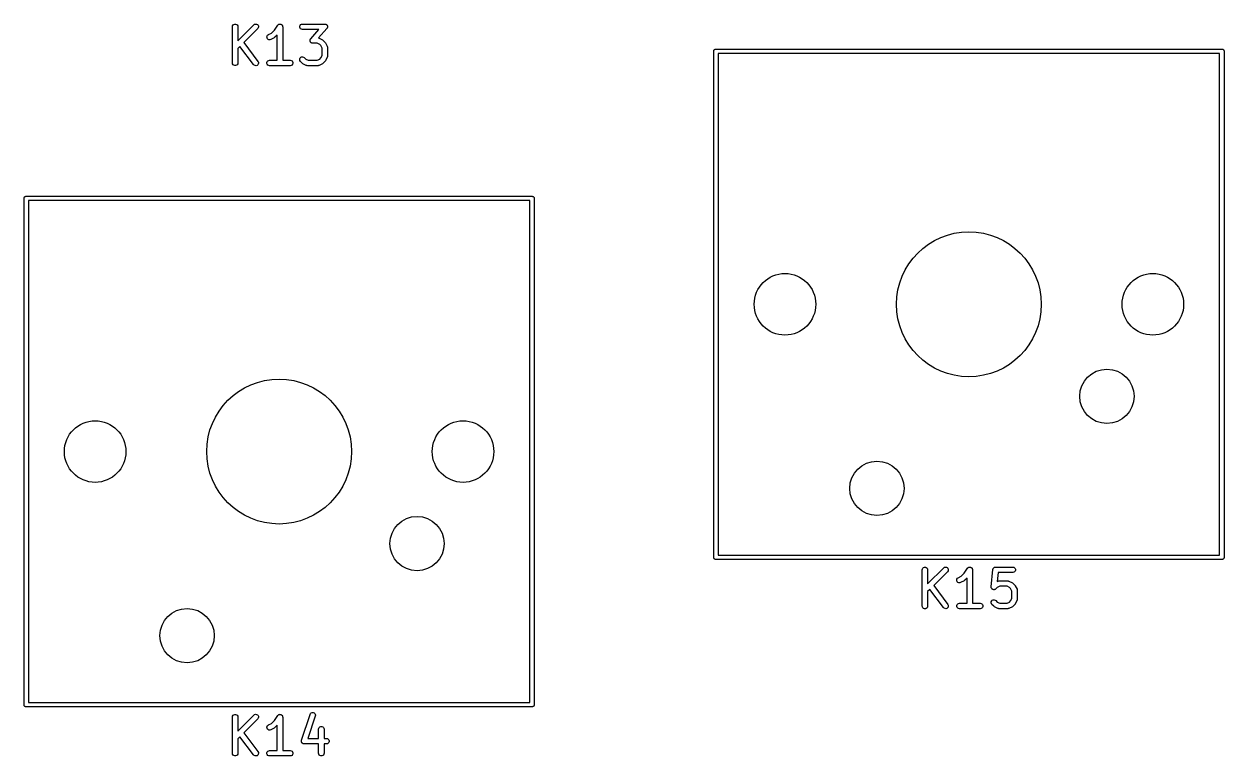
# Model space of a CAD drawing. Extents: x 77 to 205, y -111 to -14.
# Drawn here: x 172.28 to 205.42, y -73.93 to -53.73 of the extents above; entities that cross this region are included whole.
import ezdxf

# ---------------------------------------------------------------- set-up
doc = ezdxf.new("R2010")
doc.units = 0
doc.header["$MEASUREMENT"] = 0
doc.layers.add('BLACK', color=7, linetype='CONTINUOUS')

msp = doc.modelspace()

# ---------------------------------------------------------------- linework, layer by layer
at = {"layer": 'BLACK', "linetype": 'CONTINUOUS'}
for p, q in [((178.035, -53.8084), (178.039, -53.7827)), ((178.035, -54.8084), (178.035, -53.8084)), ((178.039, -53.7827), (178.052, -53.7602)), ((178.052, -53.7602), (178.072, -53.7434)), ((178.072, -53.7434), (178.097, -53.7345)), ((178.097, -53.7345), (178.123, -53.7345)), ((178.123, -53.7345), (178.147, -53.7434)), ((178.147, -53.7434), (178.167, -53.7602)), ((178.167, -53.7602), (178.18, -53.7827)), ((178.18, -53.7827), (178.185, -53.8084)), ((178.185, -54.1987), (178.628, -53.7553)), ((178.185, -53.8084), (178.185, -54.1987)), ((178.734, -53.8614), (178.352, -54.244)), ((178.628, -53.7553), (178.649, -53.7404)), ((178.649, -53.7404), (178.675, -53.7337)), ((178.675, -53.7337), (178.701, -53.7359)), ((178.701, -53.7359), (178.724, -53.7469)), ((178.724, -53.7469), (178.743, -53.7654)), ((178.749, -53.8401), (178.734, -53.8614)), ((178.743, -53.7654), (178.754, -53.789)), ((178.756, -53.8149), (178.749, -53.8401)), ((178.754, -53.789), (178.756, -53.8149)), ((179.029, -54.027), (179.113, -53.9848)), ((179.113, -53.9848), (179.194, -53.9035)), ((179.194, -53.9035), (179.285, -53.7668)), ((179.285, -53.7668), (179.288, -53.7638)), ((179.288, -53.7638), (179.29, -53.7602)), ((179.29, -53.7602), (179.297, -53.7544)), ((179.297, -53.7544), (179.303, -53.7479)), ((179.303, -53.7479), (179.307, -53.7461)), ((179.307, -53.7461), (179.31, -53.7434)), ((179.31, -53.7434), (179.319, -53.7404)), ((179.319, -53.7404), (179.327, -53.7364)), ((179.327, -53.7364), (179.331, -53.7359)), ((179.331, -53.7359), (179.335, -53.7345)), ((179.335, -53.7345), (179.344, -53.7345)), ((179.344, -53.7345), (179.353, -53.7335)), ((179.353, -53.7335), (179.357, -53.7345)), ((179.357, -53.7345), (179.361, -53.7345)), ((179.361, -53.7345), (179.369, -53.7376)), ((179.369, -53.7376), (179.378, -53.7397)), ((179.378, -53.7397), (179.381, -53.742)), ((179.381, -53.742), (179.385, -53.7434)), ((179.385, -53.7434), (179.392, -53.7492)), ((179.392, -53.7492), (179.4, -53.7541)), ((179.4, -53.7541), (179.402, -53.7575)), ((179.402, -53.7575), (179.405, -53.7602)), ((179.405, -53.7602), (179.41, -53.7679)), ((179.41, -53.7679), (179.415, -53.7751)), ((179.415, -53.7751), (179.416, -53.7791)), ((179.416, -53.7791), (179.418, -53.7827)), ((179.418, -53.7827), (179.42, -53.7915)), ((179.42, -53.7915), (179.422, -53.8001)), ((179.422, -53.8001), (179.422, -53.8043)), ((179.422, -53.8043), (179.423, -53.8084)), ((179.423, -53.8084), (179.423, -54.7334)), ((179.893, -53.7954), (179.902, -53.7709)), ((179.893, -53.8214), (179.893, -53.7954)), ((179.902, -53.8459), (179.893, -53.8214)), ((179.902, -53.7709), (179.919, -53.7509)), ((179.919, -53.8658), (179.902, -53.8459)), ((179.919, -53.7509), (179.941, -53.7379)), ((179.941, -53.8789), (179.919, -53.8658)), ((179.941, -53.7379), (179.967, -53.7334)), ((179.967, -53.8834), (179.941, -53.8789)), ((179.967, -53.7334), (180.586, -53.7334)), ((180.421, -53.8834), (179.967, -53.8834)), ((180.196, -54.1399), (180.421, -53.8834)), ((180.642, -53.8578), (180.415, -54.1178)), ((180.586, -53.7334), (180.593, -53.7347)), ((180.593, -53.7347), (180.6, -53.7348)), ((180.6, -53.7348), (180.606, -53.7369)), ((180.606, -53.7369), (180.612, -53.7379)), ((180.612, -53.7379), (180.618, -53.7416)), ((180.618, -53.7416), (180.625, -53.7442)), ((180.625, -53.7442), (180.629, -53.748)), ((180.629, -53.748), (180.634, -53.7509)), ((180.634, -53.7509), (180.639, -53.7565)), ((180.639, -53.7565), (180.644, -53.7614)), ((180.646, -53.8515), (180.642, -53.8578)), ((180.644, -53.7614), (180.647, -53.7664)), ((180.651, -53.8459), (180.646, -53.8515)), ((180.647, -53.7664), (180.651, -53.7709)), ((180.651, -53.7709), (180.653, -53.7778)), ((180.653, -53.8404), (180.651, -53.8459)), ((180.653, -53.7778), (180.657, -53.7842)), ((180.656, -53.8355), (180.653, -53.8404)), ((180.657, -53.8283), (180.656, -53.8355)), ((180.657, -53.7842), (180.658, -53.7899)), ((180.66, -53.8214), (180.657, -53.8283)), ((180.658, -53.7899), (180.66, -53.7954)), ((180.66, -53.7954), (180.66, -53.8027)), ((180.66, -53.8027), (180.661, -53.8099)), ((180.661, -53.8099), (180.66, -53.8156)), ((180.66, -53.8156), (180.66, -53.8214)), ((178.352, -54.244), (178.741, -54.7634)), ((178.987, -54.0896), (178.993, -54.0643)), ((178.99, -54.1155), (178.987, -54.0896)), ((179.002, -54.1388), (178.99, -54.1155)), ((178.993, -54.0643), (179.008, -54.0425)), ((179.021, -54.1567), (179.002, -54.1388)), ((179.008, -54.0425), (179.029, -54.027)), ((179.045, -54.167), (179.021, -54.1567)), ((179.071, -54.1686), (179.045, -54.167)), ((179.096, -54.1612), (179.071, -54.1686)), ((179.191, -54.1136), (179.096, -54.1612)), ((179.201, -54.1064), (179.191, -54.1136)), ((179.21, -54.0995), (179.201, -54.1064)), ((179.273, -54.0371), (179.21, -54.0995)), ((179.273, -54.7334), (179.273, -54.0371)), ((180.178, -54.1878), (180.179, -54.1821)), ((180.179, -54.195), (180.178, -54.1878)), ((180.179, -54.1763), (180.181, -54.1694)), ((180.179, -54.1821), (180.179, -54.1763)), ((180.179, -54.2024), (180.179, -54.195)), ((180.181, -54.2078), (180.179, -54.2024)), ((180.181, -54.1694), (180.183, -54.1622)), ((180.182, -54.2135), (180.181, -54.2078)), ((180.185, -54.2199), (180.182, -54.2135)), ((180.183, -54.1622), (180.186, -54.1573)), ((180.188, -54.2268), (180.185, -54.2199)), ((180.186, -54.1573), (180.188, -54.1518)), ((180.188, -54.1518), (180.192, -54.1462)), ((180.191, -54.2313), (180.188, -54.2268)), ((180.194, -54.2363), (180.191, -54.2313)), ((180.192, -54.1462), (180.196, -54.1399)), ((180.2, -54.2412), (180.194, -54.2363)), ((180.204, -54.2468), (180.2, -54.2412)), ((180.209, -54.2497), (180.204, -54.2468)), ((180.214, -54.2535), (180.209, -54.2497)), ((180.221, -54.2561), (180.214, -54.2535)), ((180.227, -54.2598), (180.221, -54.2561)), ((180.233, -54.2608), (180.227, -54.2598)), ((180.238, -54.2629), (180.233, -54.2608)), ((180.245, -54.2631), (180.238, -54.2629)), ((180.253, -54.2643), (180.245, -54.2631)), ((180.378, -54.2643), (180.253, -54.2643)), ((180.446, -54.2986), (180.378, -54.2643)), ((180.415, -54.1178), (180.421, -54.1189)), ((180.421, -54.1189), (180.425, -54.121)), ((180.425, -54.121), (180.429, -54.1223)), ((180.429, -54.1223), (180.524, -54.1699)), ((180.477, -54.329), (180.446, -54.2986)), ((180.511, -54.3975), (180.477, -54.329)), ((180.524, -54.1699), (180.534, -54.177)), ((180.534, -54.177), (180.544, -54.1839)), ((180.544, -54.1839), (180.591, -54.2315)), ((180.591, -54.2315), (180.598, -54.2414)), ((180.598, -54.2414), (180.605, -54.251)), ((180.605, -54.251), (180.653, -54.3463)), ((180.653, -54.3463), (180.654, -54.3504)), ((178.244, -54.3511), (178.185, -54.4109)), ((178.185, -54.4109), (178.185, -54.8084)), ((178.621, -54.8534), (178.244, -54.3511)), ((179.894, -54.6937), (179.905, -54.6701)), ((179.905, -54.6701), (179.924, -54.6517)), ((179.924, -54.6517), (179.947, -54.6407)), ((179.947, -54.6407), (179.973, -54.6384)), ((179.973, -54.6384), (179.999, -54.6452)), ((179.999, -54.6452), (180.02, -54.6601)), ((180.02, -54.6601), (180.059, -54.6991)), ((180.446, -54.6991), (180.477, -54.6687)), ((180.477, -54.6687), (180.511, -54.6002)), ((180.511, -54.6002), (180.511, -54.3975)), ((180.653, -54.6514), (180.605, -54.7467)), ((180.654, -54.6473), (180.653, -54.6514)), ((180.654, -54.3504), (180.656, -54.3542)), ((180.656, -54.6436), (180.654, -54.6473)), ((180.656, -54.3542), (180.658, -54.3628)), ((180.658, -54.6349), (180.656, -54.6436)), ((180.658, -54.3628), (180.66, -54.3712)), ((180.66, -54.6265), (180.658, -54.6349)), ((180.66, -54.3712), (180.66, -54.3755)), ((180.66, -54.3755), (180.661, -54.3798)), ((180.661, -54.6179), (180.66, -54.6222)), ((180.66, -54.6222), (180.66, -54.6265)), ((180.661, -54.3798), (180.661, -54.6179)), ((191.329, -54.4724), (191.331, -54.4674)), ((191.329, -54.4778), (191.329, -54.4724)), ((191.329, -68.4582), (191.329, -54.4778)), ((191.331, -54.4674), (191.332, -54.4622)), ((191.332, -54.4622), (191.334, -54.4576)), ((191.334, -54.4576), (191.336, -54.4525)), ((191.336, -54.4525), (191.34, -54.4484)), ((191.34, -54.4484), (191.342, -54.4438)), ((191.342, -54.4438), (191.346, -54.4404)), ((191.346, -54.4404), (191.35, -54.4363)), ((191.35, -54.4363), (191.354, -54.4337)), ((191.354, -54.4337), (191.359, -54.4302)), ((191.359, -54.4302), (191.364, -54.4284)), ((191.364, -54.4284), (191.368, -54.4257)), ((191.368, -54.4257), (191.373, -54.4248)), ((191.373, -54.4248), (191.378, -54.423)), ((191.378, -54.423), (191.384, -54.423)), ((191.384, -54.423), (191.384, -54.423)), ((191.384, -54.423), (205.364, -54.423)), ((191.449, -54.543), (191.449, -68.393)), ((205.299, -54.543), (191.449, -54.543)), ((205.299, -68.393), (205.299, -54.543)), ((205.364, -54.423), (205.37, -54.423)), ((205.364, -54.423), (205.364, -54.423)), ((205.37, -54.423), (205.375, -54.4248)), ((205.375, -54.4248), (205.38, -54.4257)), ((205.38, -54.4257), (205.384, -54.4284)), ((205.384, -54.4284), (205.389, -54.4302)), ((205.389, -54.4302), (205.394, -54.4337)), ((205.394, -54.4337), (205.398, -54.4363)), ((205.398, -54.4363), (205.402, -54.4404)), ((205.402, -54.4404), (205.406, -54.4438)), ((205.406, -54.4438), (205.408, -54.4485)), ((205.408, -54.4485), (205.412, -54.4525)), ((205.412, -54.4525), (205.414, -54.4575)), ((205.414, -54.4575), (205.416, -54.4622)), ((205.416, -54.4622), (205.417, -54.4674)), ((205.417, -54.4674), (205.419, -54.4724)), ((205.419, -54.4724), (205.419, -54.4777)), ((205.419, -54.4777), (205.419, -54.4778)), ((205.419, -54.4778), (205.419, -68.4582)), ((178.039, -54.834), (178.035, -54.8084)), ((178.052, -54.8566), (178.039, -54.834)), ((178.072, -54.8733), (178.052, -54.8566)), ((178.097, -54.8822), (178.072, -54.8733)), ((178.123, -54.8822), (178.097, -54.8822)), ((178.147, -54.8733), (178.123, -54.8822)), ((178.167, -54.8566), (178.147, -54.8733)), ((178.18, -54.834), (178.167, -54.8566)), ((178.185, -54.8084), (178.18, -54.834)), ((178.64, -54.8712), (178.621, -54.8534)), ((178.664, -54.8814), (178.64, -54.8712)), ((178.69, -54.8828), (178.664, -54.8814)), ((178.715, -54.8753), (178.69, -54.8828)), ((178.736, -54.8597), (178.715, -54.8753)), ((178.75, -54.8378), (178.736, -54.8597)), ((178.741, -54.7634), (178.753, -54.7866)), ((178.756, -54.8125), (178.75, -54.8378)), ((178.753, -54.7866), (178.756, -54.8125)), ((178.988, -54.7954), (178.997, -54.7709)), ((178.988, -54.8214), (178.988, -54.7954)), ((178.997, -54.8459), (178.988, -54.8214)), ((178.997, -54.7709), (179.014, -54.7509)), ((179.014, -54.8658), (178.997, -54.8459)), ((179.014, -54.7509), (179.036, -54.7379)), ((179.036, -54.8789), (179.014, -54.8658)), ((179.036, -54.7379), (179.062, -54.7334)), ((179.062, -54.8834), (179.036, -54.8789)), ((179.062, -54.7334), (179.273, -54.7334)), ((179.634, -54.8834), (179.062, -54.8834)), ((179.423, -54.7334), (179.634, -54.7334)), ((179.634, -54.7334), (179.659, -54.7379)), ((179.659, -54.8789), (179.634, -54.8834)), ((179.659, -54.7379), (179.682, -54.7509)), ((179.682, -54.8658), (179.659, -54.8789)), ((179.682, -54.7509), (179.698, -54.7709)), ((179.698, -54.8459), (179.682, -54.8658)), ((179.698, -54.7709), (179.707, -54.7954)), ((179.707, -54.8214), (179.698, -54.8459)), ((179.707, -54.7954), (179.707, -54.8214)), ((179.892, -54.7197), (179.894, -54.6937)), ((179.899, -54.7448), (179.892, -54.7197)), ((179.914, -54.7662), (179.899, -54.7448)), ((179.961, -54.8138), (179.914, -54.7662)), ((179.971, -54.8207), (179.961, -54.8138)), ((179.981, -54.8278), (179.971, -54.8207)), ((180.076, -54.8755), (179.981, -54.8278)), ((180.059, -54.6991), (180.127, -54.7334)), ((180.08, -54.8767), (180.076, -54.8755)), ((180.084, -54.8789), (180.08, -54.8767)), ((180.093, -54.8804), (180.084, -54.8789)), ((180.101, -54.8829), (180.093, -54.8804)), ((180.105, -54.8826), (180.101, -54.8829)), ((180.11, -54.8834), (180.105, -54.8826)), ((180.395, -54.8834), (180.11, -54.8834)), ((180.127, -54.7334), (180.378, -54.7334)), ((180.378, -54.7334), (180.446, -54.6991)), ((180.4, -54.8826), (180.395, -54.8834)), ((180.404, -54.8829), (180.4, -54.8826)), ((180.412, -54.8804), (180.404, -54.8829)), ((180.421, -54.8789), (180.412, -54.8804)), ((180.425, -54.8767), (180.421, -54.8789)), ((180.429, -54.8755), (180.425, -54.8767)), ((180.524, -54.8278), (180.429, -54.8755)), ((180.534, -54.8207), (180.524, -54.8278)), ((180.544, -54.8138), (180.534, -54.8207)), ((180.591, -54.7662), (180.544, -54.8138)), ((180.598, -54.7563), (180.591, -54.7662)), ((180.605, -54.7467), (180.598, -54.7563)), ((172.279, -58.5364), (172.281, -58.5314)), ((172.279, -58.5418), (172.279, -58.5364)), ((172.279, -72.5222), (172.279, -58.5418)), ((172.281, -58.5314), (172.282, -58.5262)), ((172.282, -58.5262), (172.284, -58.5216)), ((172.284, -58.5216), (172.286, -58.5165)), ((172.286, -58.5165), (172.29, -58.5124)), ((172.29, -58.5124), (172.292, -58.5078)), ((172.292, -58.5078), (172.296, -58.5044)), ((172.296, -58.5044), (172.3, -58.5003)), ((172.3, -58.5003), (172.304, -58.4977)), ((172.304, -58.4977), (172.309, -58.4942)), ((172.309, -58.4942), (172.314, -58.4924)), ((172.314, -58.4924), (172.318, -58.4897)), ((172.318, -58.4897), (172.323, -58.4888)), ((172.323, -58.4888), (172.328, -58.487)), ((172.328, -58.487), (172.334, -58.487)), ((172.334, -58.487), (172.334, -58.487)), ((172.334, -58.487), (186.314, -58.487)), ((172.399, -58.607), (172.399, -72.457)), ((186.249, -58.607), (172.399, -58.607)), ((186.249, -72.457), (186.249, -58.607)), ((186.314, -58.487), (186.32, -58.487)), ((186.314, -58.487), (186.314, -58.487)), ((186.32, -58.487), (186.325, -58.4888)), ((186.325, -58.4888), (186.33, -58.4897)), ((186.33, -58.4897), (186.334, -58.4924)), ((186.334, -58.4924), (186.339, -58.4942)), ((186.339, -58.4942), (186.344, -58.4977)), ((186.344, -58.4977), (186.348, -58.5003)), ((186.348, -58.5003), (186.352, -58.5044)), ((186.352, -58.5044), (186.356, -58.5078)), ((186.356, -58.5078), (186.358, -58.5125)), ((186.358, -58.5125), (186.362, -58.5165)), ((186.362, -58.5165), (186.364, -58.5215)), ((186.364, -58.5215), (186.366, -58.5262)), ((186.366, -58.5262), (186.367, -58.5314)), ((186.367, -58.5314), (186.369, -58.5364)), ((186.369, -58.5364), (186.369, -58.5417)), ((186.369, -58.5417), (186.369, -58.5418)), ((186.369, -58.5418), (186.369, -72.5222)), ((191.329, -68.4583), (191.329, -68.4582)), ((191.329, -68.4636), (191.329, -68.4583)), ((191.331, -68.4686), (191.329, -68.4636)), ((191.332, -68.4738), (191.331, -68.4686)), ((191.334, -68.4785), (191.332, -68.4738)), ((191.336, -68.4835), (191.334, -68.4785)), ((191.34, -68.4875), (191.336, -68.4835)), ((191.342, -68.4922), (191.34, -68.4875)), ((191.346, -68.4956), (191.342, -68.4922)), ((191.35, -68.4997), (191.346, -68.4956)), ((191.354, -68.5023), (191.35, -68.4997)), ((191.359, -68.5058), (191.354, -68.5023)), ((191.364, -68.5076), (191.359, -68.5058)), ((191.368, -68.5103), (191.364, -68.5076)), ((191.373, -68.5112), (191.368, -68.5103)), ((191.378, -68.513), (191.373, -68.5112)), ((191.384, -68.513), (191.378, -68.513)), ((205.364, -68.513), (191.384, -68.513)), ((191.384, -68.513), (191.384, -68.513)), ((191.449, -68.393), (205.299, -68.393)), ((205.37, -68.513), (205.364, -68.513)), ((205.364, -68.513), (205.364, -68.513)), ((205.375, -68.5112), (205.37, -68.513)), ((205.38, -68.5103), (205.375, -68.5112)), ((205.384, -68.5076), (205.38, -68.5103)), ((205.389, -68.5058), (205.384, -68.5076)), ((205.394, -68.5023), (205.389, -68.5058)), ((205.398, -68.4997), (205.394, -68.5023)), ((205.402, -68.4956), (205.398, -68.4997)), ((205.406, -68.4922), (205.402, -68.4956)), ((205.408, -68.4875), (205.406, -68.4922)), ((205.412, -68.4835), (205.408, -68.4875)), ((205.414, -68.4785), (205.412, -68.4835)), ((205.416, -68.4738), (205.414, -68.4785)), ((205.417, -68.4686), (205.416, -68.4738)), ((205.419, -68.4636), (205.417, -68.4686)), ((205.419, -68.4582), (205.419, -68.4583)), ((205.419, -68.4583), (205.419, -68.4636)), ((197.085, -68.7944), (197.089, -68.7687)), ((197.085, -69.7944), (197.085, -68.7944)), ((197.089, -68.7687), (197.102, -68.7462)), ((197.102, -68.7462), (197.122, -68.7294)), ((197.122, -68.7294), (197.147, -68.7205)), ((197.147, -68.7205), (197.173, -68.7205)), ((197.173, -68.7205), (197.197, -68.7294)), ((197.197, -68.7294), (197.217, -68.7462)), ((197.217, -68.7462), (197.23, -68.7687)), ((197.23, -68.7687), (197.235, -68.7944)), ((197.235, -69.1847), (197.678, -68.7413)), ((197.235, -68.7944), (197.235, -69.1847)), ((197.784, -68.8474), (197.402, -69.23)), ((197.678, -68.7413), (197.699, -68.7264)), ((197.699, -68.7264), (197.725, -68.7197)), ((197.725, -68.7197), (197.751, -68.7219)), ((197.751, -68.7219), (197.774, -68.7329)), ((197.774, -68.7329), (197.793, -68.7514)), ((197.799, -68.8261), (197.784, -68.8474)), ((197.793, -68.7514), (197.804, -68.775)), ((197.806, -68.8009), (197.799, -68.8261)), ((197.804, -68.775), (197.806, -68.8009)), ((198.163, -68.9708), (198.244, -68.8895)), ((198.244, -68.8895), (198.335, -68.7528)), ((198.335, -68.7528), (198.338, -68.7498)), ((198.338, -68.7498), (198.34, -68.7462)), ((198.34, -68.7462), (198.347, -68.7404)), ((198.347, -68.7404), (198.353, -68.7339)), ((198.353, -68.7339), (198.357, -68.7321)), ((198.357, -68.7321), (198.36, -68.7294)), ((198.36, -68.7294), (198.369, -68.7264)), ((198.369, -68.7264), (198.377, -68.7224)), ((198.377, -68.7224), (198.381, -68.7219)), ((198.381, -68.7219), (198.385, -68.7205)), ((198.385, -68.7205), (198.394, -68.7205)), ((198.394, -68.7205), (198.403, -68.7195)), ((198.403, -68.7195), (198.407, -68.7205)), ((198.407, -68.7205), (198.411, -68.7205)), ((198.411, -68.7205), (198.419, -68.7236)), ((198.419, -68.7236), (198.428, -68.7257)), ((198.428, -68.7257), (198.431, -68.728)), ((198.431, -68.728), (198.435, -68.7294)), ((198.435, -68.7294), (198.442, -68.7352)), ((198.442, -68.7352), (198.45, -68.7401)), ((198.45, -68.7401), (198.452, -68.7435)), ((198.452, -68.7435), (198.455, -68.7462)), ((198.455, -68.7462), (198.46, -68.7539)), ((198.46, -68.7539), (198.465, -68.7611)), ((198.465, -68.7611), (198.466, -68.7651)), ((198.466, -68.7651), (198.468, -68.7687)), ((198.468, -68.7687), (198.47, -68.7775)), ((198.47, -68.7775), (198.472, -68.7861)), ((198.472, -68.7861), (198.472, -68.7903)), ((198.472, -68.7903), (198.473, -68.7944)), ((198.473, -68.7944), (198.473, -69.7194)), ((198.99, -69.2631), (199.037, -68.7869)), ((199.037, -68.7869), (199.038, -68.7842)), ((199.038, -68.7814), (199.042, -68.7717)), ((199.038, -68.7842), (199.038, -68.7814)), ((199.042, -68.7717), (199.045, -68.7618)), ((199.045, -68.7618), (199.046, -68.7595)), ((199.046, -68.7595), (199.047, -68.7569)), ((199.047, -68.7569), (199.054, -68.749)), ((199.054, -68.749), (199.06, -68.7407)), ((199.06, -68.7407), (199.062, -68.7391)), ((199.062, -68.7391), (199.064, -68.7369)), ((199.064, -68.7369), (199.073, -68.7318)), ((199.073, -68.7318), (199.081, -68.726)), ((199.081, -68.726), (199.084, -68.7253)), ((199.084, -68.7253), (199.086, -68.7239)), ((199.086, -68.7239), (199.097, -68.7221)), ((199.097, -68.7221), (199.106, -68.7196)), ((199.106, -68.7196), (199.109, -68.7199)), ((199.109, -68.7199), (199.112, -68.7194)), ((199.112, -68.7194), (199.588, -68.7194)), ((199.18, -68.8694), (199.155, -69.1176)), ((199.588, -68.8694), (199.18, -68.8694)), ((199.588, -68.7194), (199.614, -68.7239)), ((199.614, -68.8649), (199.588, -68.8694)), ((199.614, -68.7239), (199.636, -68.7369)), ((199.636, -68.8518), (199.614, -68.8649)), ((199.636, -68.7369), (199.653, -68.7569)), ((199.653, -68.8319), (199.636, -68.8518)), ((199.653, -68.7569), (199.662, -68.7814)), ((199.662, -68.8074), (199.653, -68.8319)), ((199.662, -68.7814), (199.662, -68.8074)), ((197.402, -69.23), (197.791, -69.7494)), ((198.037, -69.0756), (198.043, -69.0503)), ((198.04, -69.1015), (198.037, -69.0756)), ((198.052, -69.1248), (198.04, -69.1015)), ((198.043, -69.0503), (198.058, -69.0285)), ((198.071, -69.1427), (198.052, -69.1248)), ((198.058, -69.0285), (198.079, -69.013)), ((198.095, -69.153), (198.071, -69.1427)), ((198.079, -69.013), (198.163, -68.9708)), ((198.121, -69.1546), (198.095, -69.153)), ((198.146, -69.1472), (198.121, -69.1546)), ((198.241, -69.0996), (198.146, -69.1472)), ((198.251, -69.0924), (198.241, -69.0996)), ((198.26, -69.0855), (198.251, -69.0924)), ((198.323, -69.0231), (198.26, -69.0855)), ((198.323, -69.7194), (198.323, -69.0231)), ((199.155, -69.1176), (199.174, -69.1083)), ((199.225, -69.2503), (199.157, -69.2846)), ((199.174, -69.1083), (199.178, -69.107)), ((199.178, -69.107), (199.182, -69.1049)), ((199.182, -69.1049), (199.19, -69.1033)), ((199.19, -69.1033), (199.199, -69.1008)), ((199.199, -69.1008), (199.203, -69.1011)), ((199.203, -69.1011), (199.207, -69.1003)), ((199.207, -69.1003), (199.445, -69.1003)), ((199.428, -69.2503), (199.225, -69.2503)), ((199.496, -69.2846), (199.428, -69.2503)), ((199.445, -69.1003), (199.45, -69.1011)), ((199.45, -69.1011), (199.454, -69.1008)), ((199.454, -69.1008), (199.462, -69.1033)), ((199.462, -69.1033), (199.471, -69.1049)), ((199.471, -69.1049), (199.475, -69.107)), ((199.475, -69.107), (199.479, -69.1083)), ((199.479, -69.1083), (199.574, -69.1559)), ((199.574, -69.1559), (199.584, -69.163)), ((199.584, -69.163), (199.594, -69.1699)), ((199.594, -69.1699), (199.641, -69.2175)), ((199.641, -69.2175), (199.648, -69.2274)), ((199.648, -69.2274), (199.655, -69.237)), ((199.655, -69.237), (199.703, -69.3323)), ((197.294, -69.3371), (197.235, -69.3969)), ((197.235, -69.3969), (197.235, -69.7944)), ((197.671, -69.8394), (197.294, -69.3371)), ((198.99, -69.2636), (198.99, -69.2631)), ((198.99, -69.264), (198.99, -69.2636)), ((198.991, -69.2765), (198.99, -69.264)), ((198.992, -69.2891), (198.991, -69.2765)), ((198.992, -69.2895), (198.992, -69.2891)), ((198.992, -69.29), (198.992, -69.2895)), ((198.997, -69.3014), (198.992, -69.29)), ((199.003, -69.3128), (198.997, -69.3014)), ((199.003, -69.3132), (199.003, -69.3128)), ((199.003, -69.3136), (199.003, -69.3132)), ((199.012, -69.3225), (199.003, -69.3136)), ((199.021, -69.3315), (199.012, -69.3225)), ((199.021, -69.3317), (199.021, -69.3315)), ((199.021, -69.332), (199.021, -69.3317)), ((199.033, -69.3373), (199.021, -69.332)), ((199.044, -69.3428), (199.033, -69.3373)), ((199.045, -69.3428), (199.044, -69.3428)), ((199.045, -69.343), (199.045, -69.3428)), ((199.058, -69.3441), (199.045, -69.343)), ((199.07, -69.3454), (199.058, -69.3441)), ((199.071, -69.3452), (199.07, -69.3454)), ((199.083, -69.342), (199.071, -69.3453)), ((199.071, -69.3453), (199.071, -69.3452)), ((199.095, -69.3389), (199.083, -69.342)), ((199.096, -69.3387), (199.095, -69.3389)), ((199.106, -69.3313), (199.096, -69.3385)), ((199.096, -69.3385), (199.096, -69.3387)), ((199.117, -69.3243), (199.106, -69.3313)), ((199.118, -69.3236), (199.117, -69.3239)), ((199.117, -69.3239), (199.117, -69.3243)), ((199.157, -69.2846), (199.118, -69.3236)), ((199.527, -69.315), (199.496, -69.2846)), ((199.561, -69.3835), (199.527, -69.315)), ((199.527, -69.6547), (199.561, -69.5862)), ((199.561, -69.5862), (199.561, -69.3835)), ((199.703, -69.3323), (199.704, -69.3364)), ((199.704, -69.3364), (199.706, -69.3402)), ((199.706, -69.3402), (199.708, -69.3488)), ((199.708, -69.3488), (199.71, -69.3572)), ((199.71, -69.3572), (199.71, -69.3615)), ((199.71, -69.3615), (199.711, -69.3658)), ((199.711, -69.3658), (199.711, -69.6039)), ((197.089, -69.82), (197.085, -69.7944)), ((197.102, -69.8426), (197.089, -69.82)), ((197.122, -69.8593), (197.102, -69.8426)), ((197.147, -69.8682), (197.122, -69.8593)), ((197.173, -69.8682), (197.147, -69.8682)), ((197.197, -69.8593), (197.173, -69.8682)), ((197.217, -69.8426), (197.197, -69.8593)), ((197.23, -69.82), (197.217, -69.8426)), ((197.235, -69.7944), (197.23, -69.82)), ((197.69, -69.8572), (197.671, -69.8394)), ((197.714, -69.8674), (197.69, -69.8572)), ((197.74, -69.8688), (197.714, -69.8674)), ((197.765, -69.8613), (197.74, -69.8688)), ((197.786, -69.8457), (197.765, -69.8613)), ((197.8, -69.8238), (197.786, -69.8457)), ((197.791, -69.7494), (197.803, -69.7726)), ((197.806, -69.7985), (197.8, -69.8238)), ((197.803, -69.7726), (197.806, -69.7985)), ((198.038, -69.7814), (198.047, -69.7569)), ((198.038, -69.8074), (198.038, -69.7814)), ((198.047, -69.8319), (198.038, -69.8074)), ((198.047, -69.7569), (198.064, -69.7369)), ((198.064, -69.8518), (198.047, -69.8319)), ((198.064, -69.7369), (198.086, -69.7239)), ((198.086, -69.8649), (198.064, -69.8518)), ((198.086, -69.7239), (198.112, -69.7194)), ((198.112, -69.8694), (198.086, -69.8649)), ((198.112, -69.7194), (198.323, -69.7194)), ((198.684, -69.8694), (198.112, -69.8694)), ((198.473, -69.7194), (198.684, -69.7194)), ((198.684, -69.7194), (198.709, -69.7239)), ((198.709, -69.8649), (198.684, -69.8694)), ((198.709, -69.7239), (198.732, -69.7369)), ((198.732, -69.8518), (198.709, -69.8649)), ((198.732, -69.7369), (198.748, -69.7569)), ((198.748, -69.8319), (198.732, -69.8518)), ((198.748, -69.7569), (198.757, -69.7814)), ((198.757, -69.8074), (198.748, -69.8319)), ((198.757, -69.7814), (198.757, -69.8074)), ((198.99, -69.7057), (198.992, -69.6797)), ((198.997, -69.7308), (198.99, -69.7057)), ((198.992, -69.6797), (199.003, -69.6561)), ((199.011, -69.7522), (198.997, -69.7308)), ((199.003, -69.6561), (199.021, -69.6377)), ((199.059, -69.7998), (199.011, -69.7522)), ((199.021, -69.6377), (199.045, -69.6267)), ((199.045, -69.6267), (199.071, -69.6244)), ((199.069, -69.8067), (199.059, -69.7998)), ((199.079, -69.8138), (199.069, -69.8067)), ((199.071, -69.6244), (199.096, -69.6312)), ((199.174, -69.8615), (199.079, -69.8138)), ((199.096, -69.6312), (199.118, -69.6461)), ((199.118, -69.6461), (199.157, -69.6851)), ((199.157, -69.6851), (199.225, -69.7194)), ((199.178, -69.8627), (199.174, -69.8615)), ((199.182, -69.8649), (199.178, -69.8627)), ((199.19, -69.8664), (199.182, -69.8649)), ((199.199, -69.8689), (199.19, -69.8664)), ((199.203, -69.8686), (199.199, -69.8689)), ((199.207, -69.8694), (199.203, -69.8686)), ((199.445, -69.8694), (199.207, -69.8694)), ((199.225, -69.7194), (199.428, -69.7194)), ((199.428, -69.7194), (199.496, -69.6851)), ((199.45, -69.8686), (199.445, -69.8694)), ((199.454, -69.8689), (199.45, -69.8686)), ((199.462, -69.8664), (199.454, -69.8689)), ((199.471, -69.8649), (199.462, -69.8664)), ((199.475, -69.8627), (199.471, -69.8649)), ((199.479, -69.8615), (199.475, -69.8627)), ((199.574, -69.8138), (199.479, -69.8615)), ((199.496, -69.6851), (199.527, -69.6547)), ((199.584, -69.8067), (199.574, -69.8138)), ((199.594, -69.7998), (199.584, -69.8067)), ((199.641, -69.7522), (199.594, -69.7998)), ((199.648, -69.7423), (199.641, -69.7522)), ((199.655, -69.7327), (199.648, -69.7423)), ((199.703, -69.6374), (199.655, -69.7327)), ((199.704, -69.6333), (199.703, -69.6374)), ((199.706, -69.6296), (199.704, -69.6333)), ((199.708, -69.6209), (199.706, -69.6296)), ((199.71, -69.6125), (199.708, -69.6209)), ((199.711, -69.6039), (199.71, -69.6082)), ((199.71, -69.6082), (199.71, -69.6125)), ((172.279, -72.5223), (172.279, -72.5222)), ((172.279, -72.5276), (172.279, -72.5223)), ((172.281, -72.5326), (172.279, -72.5276)), ((172.282, -72.5378), (172.281, -72.5326)), ((172.284, -72.5425), (172.282, -72.5378)), ((172.286, -72.5475), (172.284, -72.5425)), ((172.29, -72.5515), (172.286, -72.5475)), ((172.292, -72.5562), (172.29, -72.5515)), ((172.296, -72.5596), (172.292, -72.5562)), ((172.3, -72.5637), (172.296, -72.5596)), ((172.304, -72.5663), (172.3, -72.5637)), ((172.309, -72.5698), (172.304, -72.5663)), ((172.314, -72.5716), (172.309, -72.5698)), ((172.318, -72.5743), (172.314, -72.5716)), ((172.323, -72.5752), (172.318, -72.5743)), ((172.328, -72.577), (172.323, -72.5752)), ((172.399, -72.457), (186.249, -72.457)), ((186.325, -72.5752), (186.32, -72.577)), ((186.33, -72.5743), (186.325, -72.5752)), ((186.334, -72.5716), (186.33, -72.5743)), ((186.339, -72.5698), (186.334, -72.5716)), ((186.344, -72.5663), (186.339, -72.5698)), ((186.348, -72.5637), (186.344, -72.5663)), ((186.352, -72.5596), (186.348, -72.5637)), ((186.356, -72.5562), (186.352, -72.5596)), ((186.358, -72.5515), (186.356, -72.5562)), ((186.362, -72.5475), (186.358, -72.5515)), ((186.364, -72.5425), (186.362, -72.5475)), ((186.366, -72.5378), (186.364, -72.5425)), ((186.367, -72.5326), (186.366, -72.5378)), ((186.369, -72.5276), (186.367, -72.5326)), ((186.369, -72.5222), (186.369, -72.5223)), ((186.369, -72.5223), (186.369, -72.5276)), ((172.334, -72.577), (172.328, -72.577)), ((186.314, -72.577), (172.334, -72.577)), ((172.334, -72.577), (172.334, -72.577)), ((178.035, -72.8584), (178.039, -72.8327)), ((178.035, -73.8584), (178.035, -72.8584)), ((178.039, -72.8327), (178.052, -72.8102)), ((178.052, -72.8102), (178.072, -72.7934)), ((178.072, -72.7934), (178.097, -72.7845)), ((178.097, -72.7845), (178.123, -72.7845)), ((178.123, -72.7845), (178.147, -72.7934)), ((178.147, -72.7934), (178.167, -72.8102)), ((178.167, -72.8102), (178.18, -72.8327)), ((178.18, -72.8327), (178.185, -72.8584)), ((178.185, -73.2487), (178.628, -72.8053)), ((178.185, -72.8584), (178.185, -73.2487)), ((178.628, -72.8053), (178.649, -72.7904)), ((178.649, -72.7904), (178.675, -72.7837)), ((178.675, -72.7837), (178.701, -72.7859)), ((178.701, -72.7859), (178.724, -72.7969)), ((178.724, -72.7969), (178.743, -72.8154)), ((178.749, -72.8901), (178.734, -72.9114)), ((178.743, -72.8154), (178.754, -72.839)), ((178.756, -72.8649), (178.749, -72.8901)), ((178.754, -72.839), (178.756, -72.8649)), ((179.194, -72.9535), (179.285, -72.8168)), ((179.285, -72.8168), (179.288, -72.8138)), ((179.288, -72.8138), (179.29, -72.8102)), ((179.29, -72.8102), (179.297, -72.8044)), ((179.297, -72.8044), (179.303, -72.7979)), ((179.303, -72.7979), (179.307, -72.7961)), ((179.307, -72.7961), (179.31, -72.7934)), ((179.31, -72.7934), (179.319, -72.7904)), ((179.319, -72.7904), (179.327, -72.7864)), ((179.327, -72.7864), (179.331, -72.7859)), ((179.331, -72.7859), (179.335, -72.7845)), ((179.335, -72.7845), (179.344, -72.7845)), ((179.344, -72.7845), (179.353, -72.7835)), ((179.353, -72.7835), (179.357, -72.7845)), ((179.357, -72.7845), (179.361, -72.7845)), ((179.361, -72.7845), (179.369, -72.7876)), ((179.369, -72.7876), (179.378, -72.7897)), ((179.378, -72.7897), (179.381, -72.792)), ((179.381, -72.792), (179.385, -72.7934)), ((179.385, -72.7934), (179.392, -72.7992)), ((179.392, -72.7992), (179.4, -72.8041)), ((179.4, -72.8041), (179.402, -72.8075)), ((179.402, -72.8075), (179.405, -72.8102)), ((179.405, -72.8102), (179.41, -72.8179)), ((179.41, -72.8179), (179.415, -72.8251)), ((179.415, -72.8251), (179.416, -72.8291)), ((179.416, -72.8291), (179.418, -72.8327)), ((179.418, -72.8327), (179.42, -72.8415)), ((179.42, -72.8415), (179.422, -72.8501)), ((179.422, -72.8501), (179.422, -72.8543)), ((179.422, -72.8543), (179.423, -72.8584)), ((179.423, -72.8584), (179.423, -73.7834)), ((179.943, -73.5013), (180.181, -72.787)), ((180.324, -72.8345), (180.119, -73.45)), ((180.181, -72.787), (180.194, -72.7641)), ((180.194, -72.7641), (180.213, -72.7469)), ((180.213, -72.7469), (180.238, -72.7373)), ((180.238, -72.7373), (180.264, -72.7366)), ((180.264, -72.7366), (180.288, -72.7448)), ((180.288, -72.7448), (180.309, -72.761)), ((180.309, -72.761), (180.322, -72.7832)), ((180.322, -72.7832), (180.328, -72.8087)), ((180.328, -72.8087), (180.324, -72.8345)), ((186.32, -72.577), (186.314, -72.577)), ((186.314, -72.577), (186.314, -72.577)), ((178.734, -72.9114), (178.352, -73.294)), ((178.987, -73.1396), (178.993, -73.1143)), ((178.99, -73.1655), (178.987, -73.1396)), ((179.002, -73.1888), (178.99, -73.1655)), ((178.993, -73.1143), (179.008, -73.0925)), ((179.021, -73.2067), (179.002, -73.1888)), ((179.008, -73.0925), (179.029, -73.077)), ((179.045, -73.217), (179.021, -73.2067)), ((179.029, -73.077), (179.113, -73.0348)), ((179.071, -73.2186), (179.045, -73.217)), ((179.096, -73.2112), (179.071, -73.2186)), ((179.191, -73.1636), (179.096, -73.2112)), ((179.113, -73.0348), (179.194, -72.9535)), ((179.201, -73.1564), (179.191, -73.1636)), ((179.21, -73.1495), (179.201, -73.1564)), ((179.273, -73.0871), (179.21, -73.1495)), ((179.273, -73.7834), (179.273, -73.0871)), ((180.416, -73.1917), (180.42, -73.1661)), ((180.416, -73.45), (180.416, -73.1917)), ((180.42, -73.1661), (180.433, -73.1435)), ((180.433, -73.1435), (180.453, -73.1268)), ((180.453, -73.1268), (180.478, -73.1179)), ((180.478, -73.1179), (180.504, -73.1179)), ((180.504, -73.1179), (180.528, -73.1268)), ((180.528, -73.1268), (180.548, -73.1435)), ((180.548, -73.1435), (180.561, -73.1661)), ((180.561, -73.1661), (180.566, -73.1917)), ((180.566, -73.1917), (180.566, -73.45)), ((178.244, -73.4011), (178.185, -73.4609)), ((178.185, -73.4609), (178.185, -73.8584)), ((178.621, -73.9034), (178.244, -73.4011)), ((178.352, -73.294), (178.741, -73.8134)), ((179.94, -73.5271), (179.941, -73.5196)), ((179.941, -73.5325), (179.94, -73.5271)), ((179.941, -73.512), (179.943, -73.5068)), ((179.941, -73.5196), (179.941, -73.512)), ((179.941, -73.5381), (179.941, -73.5325)), ((179.943, -73.5452), (179.941, -73.5381)), ((179.943, -73.5068), (179.943, -73.5013)), ((179.945, -73.5526), (179.943, -73.5452)), ((179.948, -73.5573), (179.945, -73.5526)), ((179.95, -73.5625), (179.948, -73.5573)), ((179.954, -73.5684), (179.95, -73.5625)), ((179.958, -73.5748), (179.954, -73.5684)), ((180.119, -73.45), (180.416, -73.45)), ((180.566, -73.45), (180.634, -73.45)), ((180.634, -73.45), (180.659, -73.4546)), ((180.659, -73.4546), (180.682, -73.4676)), ((180.682, -73.4676), (180.698, -73.4875)), ((180.698, -73.5625), (180.682, -73.5825)), ((180.698, -73.4875), (180.707, -73.512)), ((180.707, -73.5381), (180.698, -73.5625)), ((180.707, -73.512), (180.707, -73.5381)), ((178.039, -73.884), (178.035, -73.8584)), ((178.052, -73.9066), (178.039, -73.884)), ((178.18, -73.884), (178.167, -73.9066)), ((178.185, -73.8584), (178.18, -73.884)), ((178.75, -73.8878), (178.736, -73.9097)), ((178.741, -73.8134), (178.753, -73.8366)), ((178.756, -73.8625), (178.75, -73.8878)), ((178.753, -73.8366), (178.756, -73.8625)), ((178.988, -73.8454), (178.997, -73.8209)), ((178.988, -73.8714), (178.988, -73.8454)), ((178.997, -73.8959), (178.988, -73.8714)), ((178.997, -73.8209), (179.014, -73.8009)), ((179.014, -73.9158), (178.997, -73.8959)), ((179.014, -73.8009), (179.036, -73.7879)), ((179.036, -73.7879), (179.062, -73.7834)), ((179.062, -73.7834), (179.273, -73.7834)), ((179.423, -73.7834), (179.634, -73.7834)), ((179.634, -73.7834), (179.659, -73.7879)), ((179.659, -73.7879), (179.682, -73.8009)), ((179.682, -73.8009), (179.698, -73.8209)), ((179.698, -73.8959), (179.682, -73.9158)), ((179.698, -73.8209), (179.707, -73.8454)), ((179.707, -73.8714), (179.698, -73.8959)), ((179.707, -73.8454), (179.707, -73.8714)), ((179.963, -73.5783), (179.958, -73.5748)), ((179.966, -73.5825), (179.963, -73.5783)), ((179.973, -73.5863), (179.966, -73.5825)), ((179.979, -73.591), (179.973, -73.5863)), ((179.984, -73.5928), (179.979, -73.591)), ((179.989, -73.5955), (179.984, -73.5928)), ((179.996, -73.5968), (179.989, -73.5955)), ((180.003, -73.5992), (179.996, -73.5968)), ((180.009, -73.5991), (180.003, -73.5992)), ((180.014, -73.6), (180.009, -73.5991)), ((180.416, -73.6), (180.014, -73.6)), ((180.416, -73.8584), (180.416, -73.6)), ((180.42, -73.884), (180.416, -73.8584)), ((180.433, -73.9066), (180.42, -73.884)), ((180.561, -73.884), (180.548, -73.9066)), ((180.566, -73.8584), (180.561, -73.884)), ((180.634, -73.6), (180.566, -73.6)), ((180.566, -73.6), (180.566, -73.8584)), ((180.659, -73.5955), (180.634, -73.6)), ((180.682, -73.5825), (180.659, -73.5955)), ((178.072, -73.9233), (178.052, -73.9066)), ((178.097, -73.9322), (178.072, -73.9233)), ((178.123, -73.9322), (178.097, -73.9322)), ((178.147, -73.9233), (178.123, -73.9322)), ((178.167, -73.9066), (178.147, -73.9233)), ((178.64, -73.9212), (178.621, -73.9034)), ((178.664, -73.9314), (178.64, -73.9212)), ((178.69, -73.9328), (178.664, -73.9314)), ((178.715, -73.9253), (178.69, -73.9328)), ((178.736, -73.9097), (178.715, -73.9253)), ((179.036, -73.9289), (179.014, -73.9158)), ((179.062, -73.9334), (179.036, -73.9289)), ((179.634, -73.9334), (179.062, -73.9334)), ((179.659, -73.9289), (179.634, -73.9334)), ((179.682, -73.9158), (179.659, -73.9289)), ((180.453, -73.9233), (180.433, -73.9066)), ((180.478, -73.9322), (180.453, -73.9233)), ((180.504, -73.9322), (180.478, -73.9322)), ((180.528, -73.9233), (180.504, -73.9322)), ((180.548, -73.9066), (180.528, -73.9233))]:
    msp.add_line(p, q, dxfattribs=at)
at = {"layer": 'BLACK'}
for centre, radius in [((198.374, -61.468), 2), ((193.294, -61.468), 0.85), ((203.454, -61.468), 0.85), ((202.184, -64.008), 0.75), ((179.324, -65.532), 2), ((174.244, -65.532), 0.85), ((184.404, -65.532), 0.85), ((195.834, -66.548), 0.75), ((183.134, -68.072), 0.75), ((176.784, -70.612), 0.75)]:
    msp.add_circle(centre, radius, dxfattribs=at)

doc.saveas('drawing.dxf')
